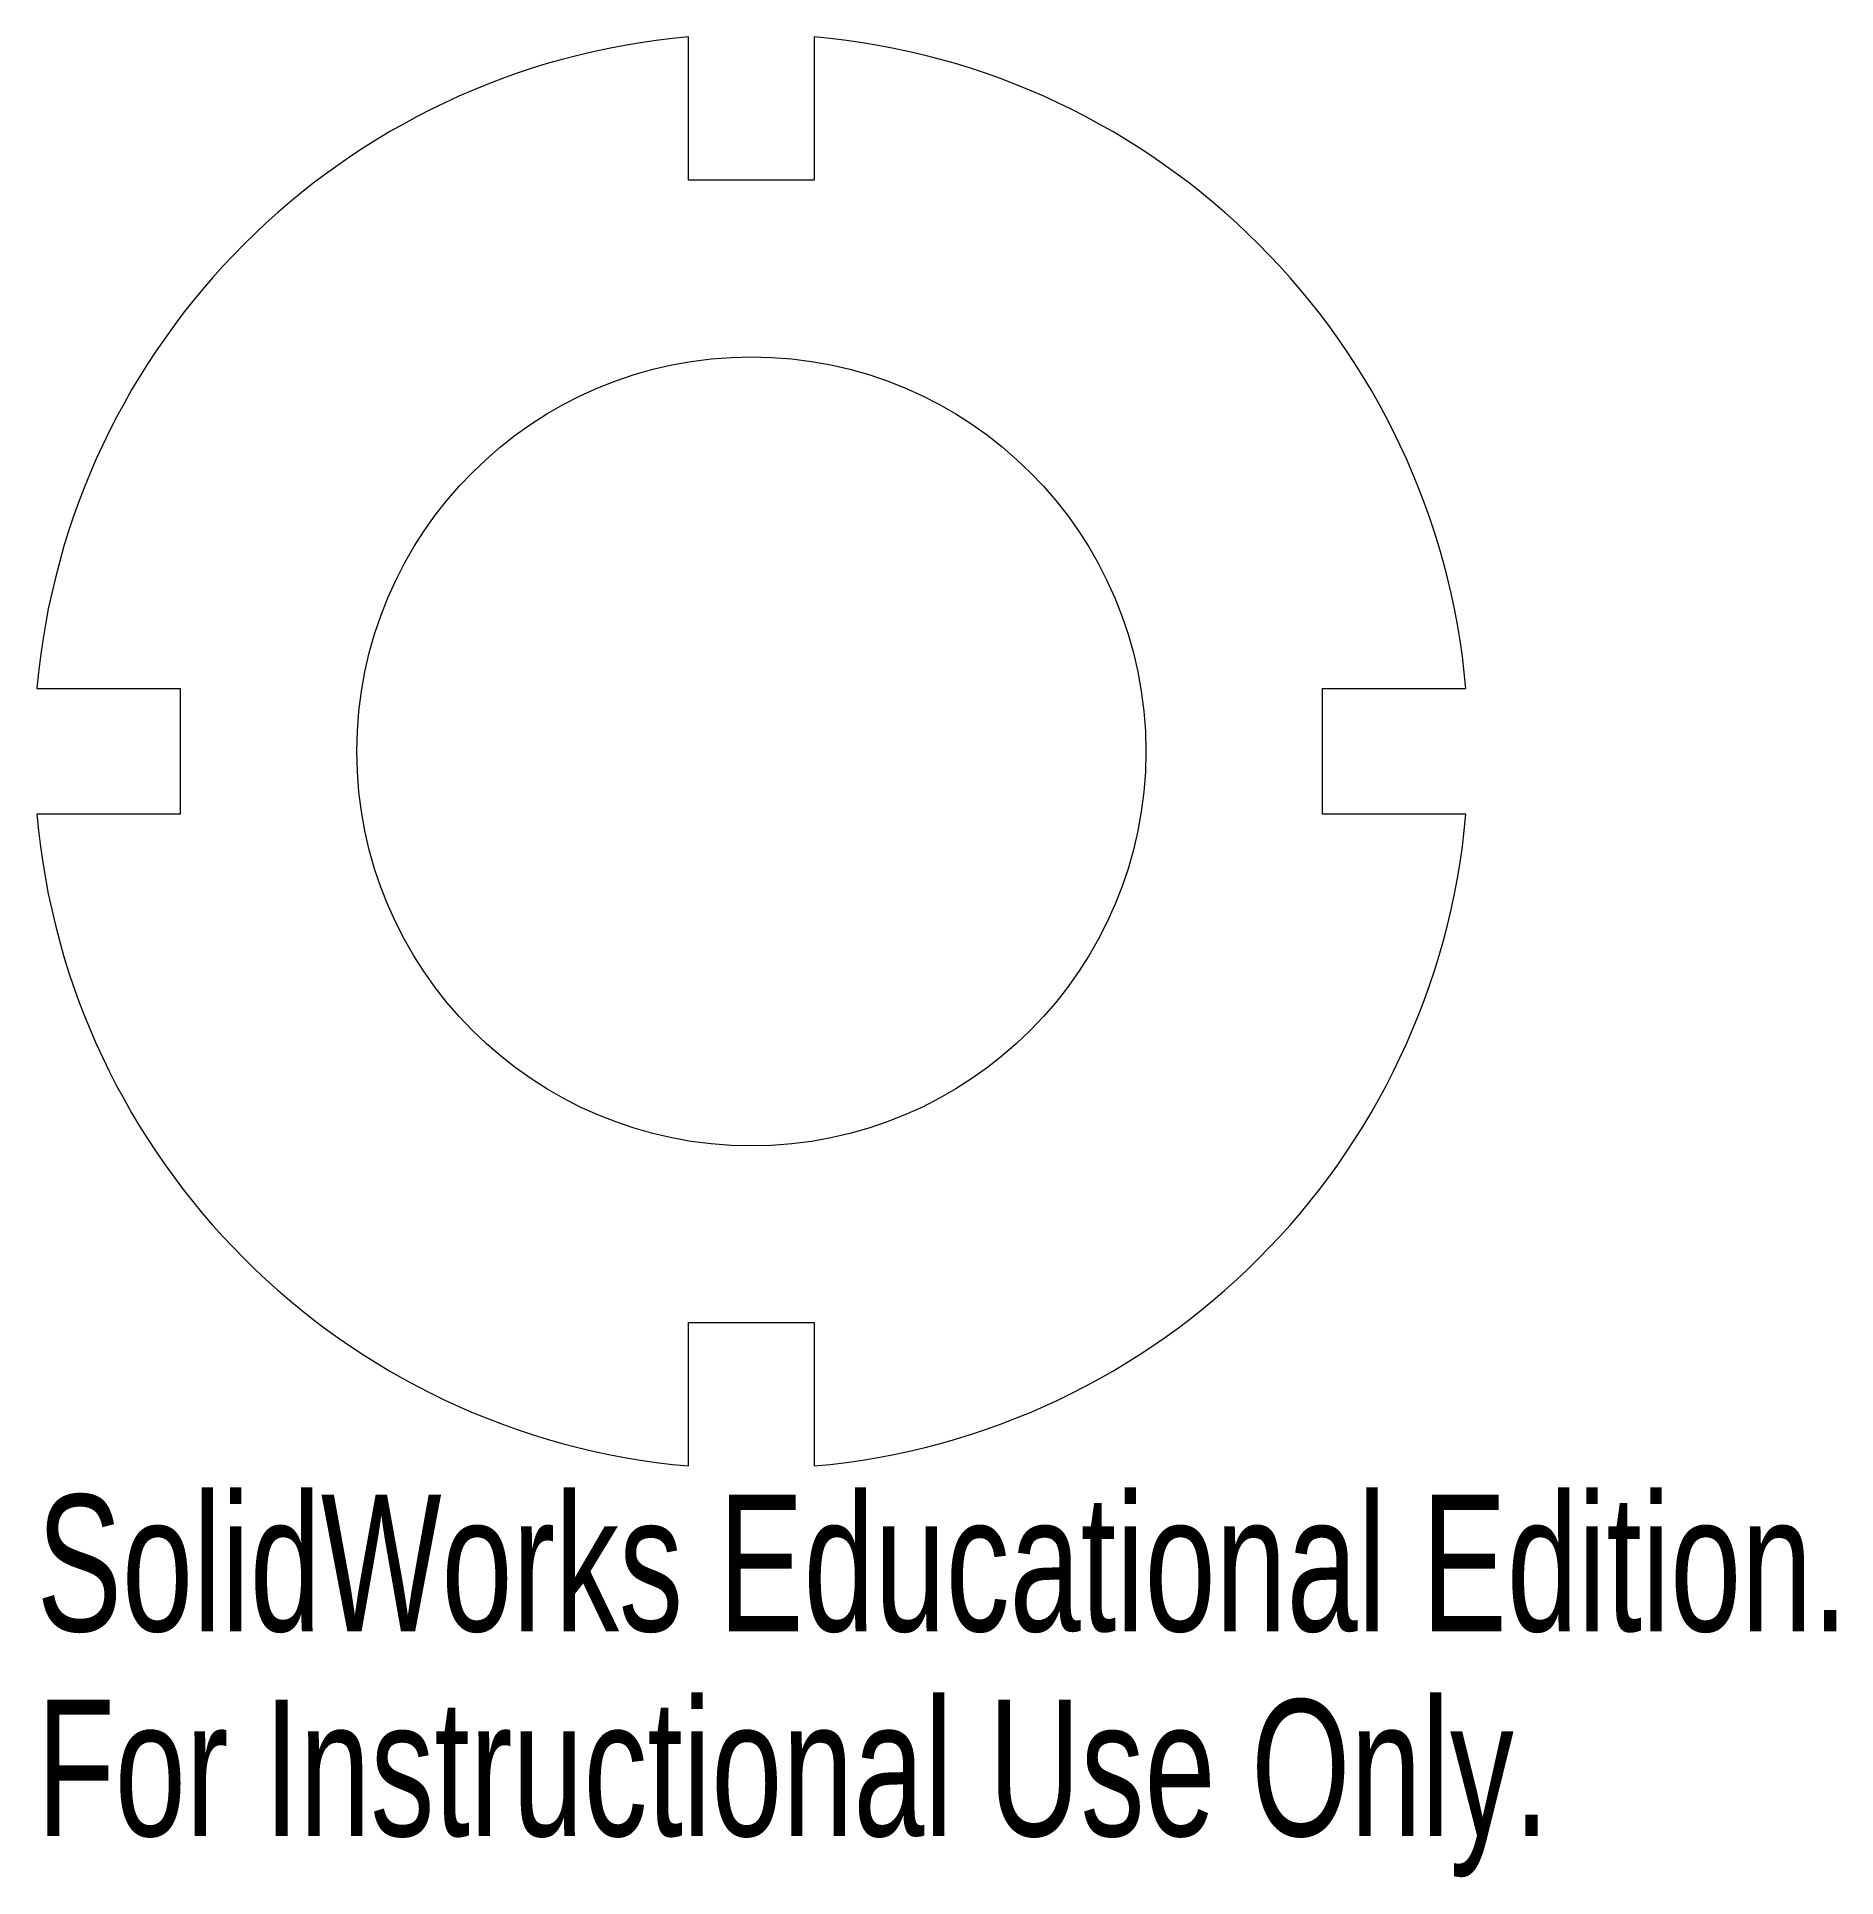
# Model space of a CAD drawing. Header units: inches. Extents: x -1 to 1.51, y -1.57 to 1.
import ezdxf

# ---------------------------------------------------------------- set-up
doc = ezdxf.new("R2010")
doc.units = ezdxf.units.IN
doc.header["$MEASUREMENT"] = 0
doc.styles.add('SLDTEXTSTYLE0', font='TXT', dxfattribs={"width": 0.7})

msp = doc.modelspace()

# ---------------------------------------------------------------- linework, layer by layer
at = {"color": 7, "linetype": 'Continuous', "lineweight": 15}
for p, q in [((-0.0875, 0.7962), (-0.0875, 0.9962)), ((0.0875, 0.9962), (0.0875, 0.7962)), ((0.0875, 0.7962), (-0.0875, 0.7962)), ((-0.9962, 0.0875), (-0.7962, 0.0875)), ((-0.7962, 0.0875), (-0.7962, -0.0875)), ((0.7962, 0.0875), (0.9962, 0.0875)), ((0.7962, -0.0875), (0.7962, 0.0875)), ((-0.7962, -0.0875), (-0.9962, -0.0875)), ((0.9962, -0.0875), (0.7962, -0.0875)), ((-0.0875, -0.7962), (0.0875, -0.7962)), ((-0.0875, -0.9962), (-0.0875, -0.7962)), ((0.0875, -0.7962), (0.0875, -0.9962))]:
    msp.add_line(p, q, dxfattribs=at)
msp.add_circle((0, 0), 0.55, dxfattribs=at)
for start, end in [(95.0198, 174.9802), (5.0198, 84.9802), (185.0198, 264.9802), (275.0198, 354.9802)]:
    msp.add_arc((0, 0), 1, start, end, dxfattribs=at)

# ---------------------------------------------------------------- texts
at = {"color": 7, "linetype": 'Continuous', "char_height": 0.1903, "attachment_point": 1, "style": 'SLDTEXTSTYLE0'}
for s, insert in [('SolidWorks Educational Edition.', (-0.9962, -1.0363)), ('For Instructional Use Only.', (-0.9962, -1.3218))]:
    msp.add_mtext(s, dxfattribs=dict(at, insert=insert))

doc.saveas('drawing.dxf')
